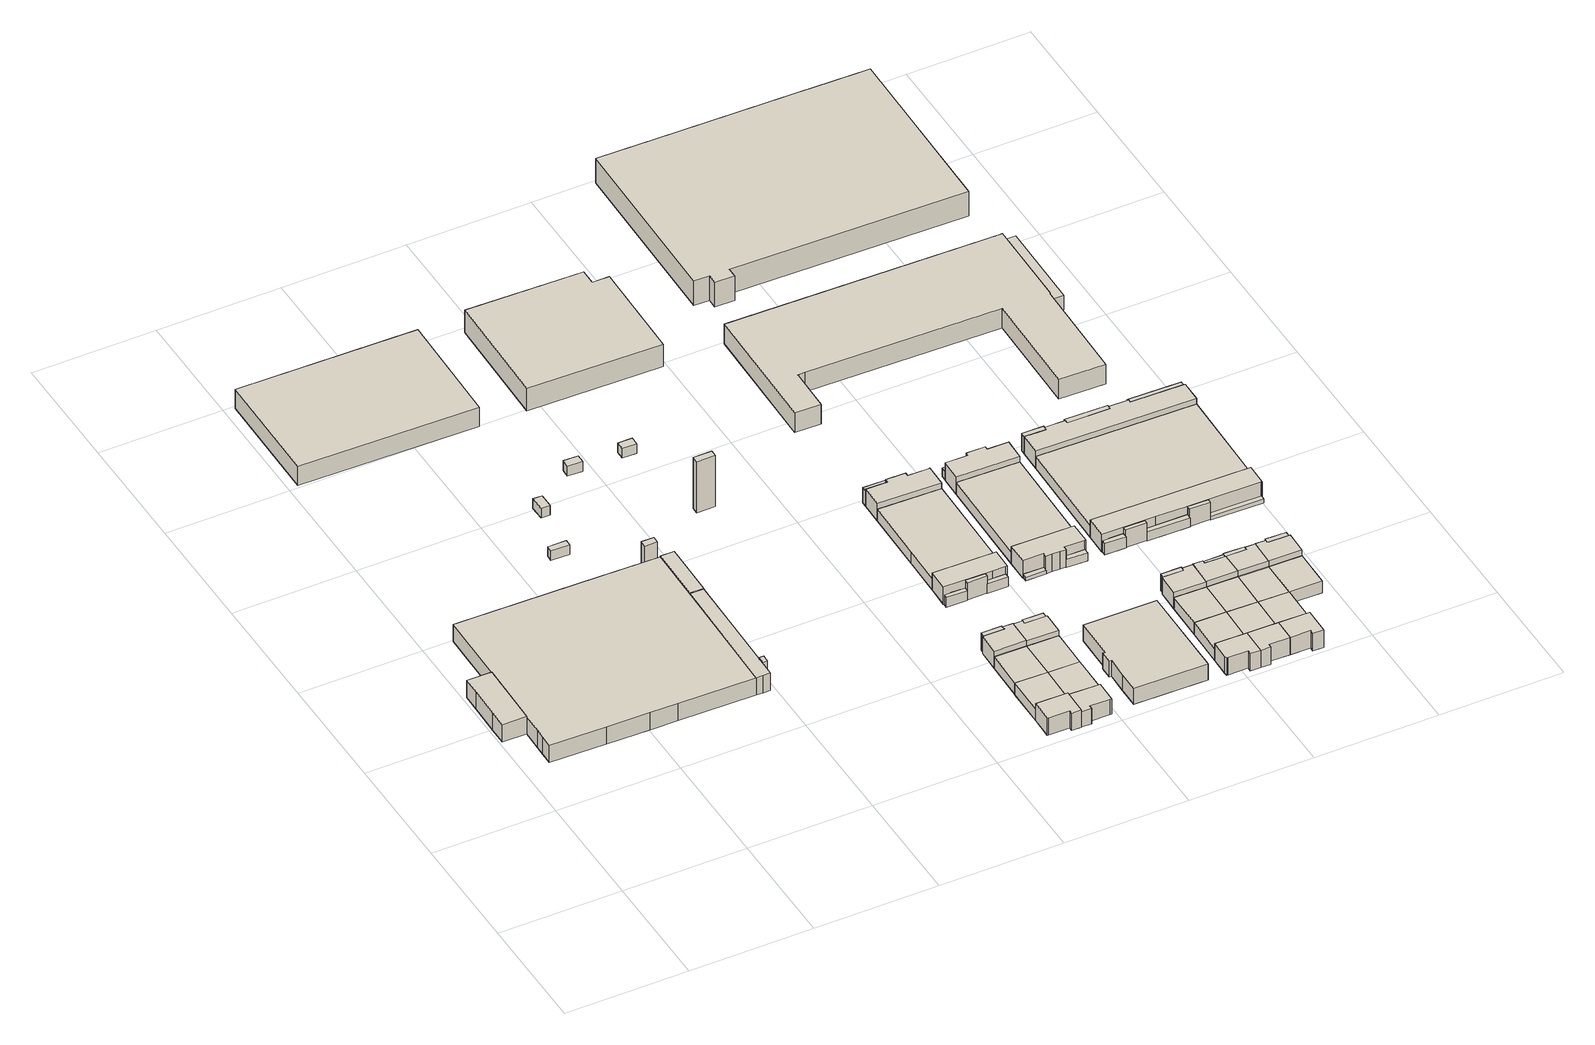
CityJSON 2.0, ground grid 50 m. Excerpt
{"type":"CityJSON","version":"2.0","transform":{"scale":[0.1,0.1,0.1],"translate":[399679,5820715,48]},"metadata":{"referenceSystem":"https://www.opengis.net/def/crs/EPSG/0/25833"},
"CityObjects":{
"building1":{"type":"Building","attributes":{"Gemeindeschluessel":"11000010","function":"31001_2100"},"address":[{"country":"Germany","locality":"Berlin","thoroughfareNumber":"6","thoroughfareName":"Meeraner Straße"}],"children":["building1-1","building1-2","building1-3","building1-4"]},
"building1-1":{"type":"BuildingPart","attributes":{"BezugspunktDach":"2200","measuredHeight":7.92,"storeysAboveGround":2},"parents":["building1"],"geometry":[{"type":"MultiSurface","lod":"1","boundaries":[[[0,1,2,3,4,5,6,7,8,9,10,11,12]],[[13,14,15,16,17,18,19,20,21,22,23,24,25]],[[13,25,12,11]],[[14,13,11,10]],[[15,14,10,9]],[[16,15,26,27]],[[17,16,8,7]],[[18,17,7,6]],[[19,18,6,5]],[[20,19,5,4]],[[22,21,3,2]],[[23,22,2,1]],[[24,23,1,0]],[[25,24,0,12]],[[27,26,28,9,8]],[[21,20,4,3]]]}]},
"building1-2":{"type":"BuildingPart","attributes":{"BezugspunktDach":"2200","measuredHeight":8.29,"storeysAboveGround":2},"parents":["building1"],"geometry":[{"type":"MultiSurface","lod":"1","boundaries":[[[29,30,31,32,33,34]],[[20,35,36,37,38,21]],[[4,3,21,34,33]],[[35,20,33,32]],[[36,35,32,31]],[[37,36,31,39,40,41,42,30]],[[38,37,30,29]],[[21,38,29,34]],[[20,21,3,4]],[[42,41,40,39]]]}]},
"building1-3":{"type":"BuildingPart","attributes":{"BezugspunktDach":"2200","measuredHeight":7.93,"storeysAboveGround":2},"parents":["building1"],"geometry":[{"type":"MultiSurface","lod":"1","boundaries":[[[43,44,45,46,47,48]],[[49,50,51,27,26,52]],[[49,52,48,47]],[[50,49,47,46]],[[51,50,46,45]],[[27,51,45,44]],[[9,8,27,44,43]],[[52,26,43,48]],[[26,27,8,9]]]}]},
"building1-4":{"type":"BuildingPart","attributes":{"BezugspunktDach":"2200","measuredHeight":8.46,"storeysAboveGround":2},"parents":["building1"],"geometry":[{"type":"MultiSurface","lod":"1","boundaries":[[[53,54,55,56]],[[40,57,58,41]],[[39,42,56,55]],[[57,40,55,54]],[[58,57,54,53]],[[41,58,53,56]],[[40,41,42,39]]]}]},
"building2":{"type":"Building","attributes":{"Gemeindeschluessel":"11000010","BezugspunktDach":"2200","function":"51009_1610","measuredHeight":4.27,"storeysAboveGround":0},"address":[{"country":"Germany","locality":"Berlin"}],"geometry":[{"type":"Solid","lod":"1","boundaries":[[[[59,60,61,62]],[[63,64,65,66]],[[63,66,62,61]],[[64,63,61,60]],[[65,64,60,59]],[[66,65,59,62]]]]}]},
"building3":{"type":"Building","attributes":{"Gemeindeschluessel":"11000010","BezugspunktDach":"2200","function":"51009_1610","measuredHeight":8.71,"storeysAboveGround":0},"address":[{"country":"Germany","locality":"Berlin"}],"geometry":[{"type":"Solid","lod":"1","boundaries":[[[[67,68,69,70]],[[71,72,73,74]],[[71,74,70,69]],[[72,71,69,68]],[[73,72,68,67]],[[74,73,67,70]]]]}]},
"building4":{"type":"Building","attributes":{"Gemeindeschluessel":"11000010","BezugspunktDach":"2200","function":"51009_1610","measuredHeight":4.44,"storeysAboveGround":0},"address":[{"country":"Germany","locality":"Berlin"}],"geometry":[{"type":"Solid","lod":"1","boundaries":[[[[75,76,77,78]],[[79,80,81,82]],[[79,82,78,77]],[[80,79,77,76]],[[81,80,76,75]],[[82,81,75,78]]]]}]},
"building5":{"type":"Building","attributes":{"Gemeindeschluessel":"11000010","BezugspunktDach":"2200","function":"51009_1610","measuredHeight":8.27,"storeysAboveGround":0},"address":[{"country":"Germany","locality":"Berlin"}],"geometry":[{"type":"Solid","lod":"1","boundaries":[[[[83,84,85,86]],[[87,88,89,90]],[[87,90,86,85]],[[88,87,85,84]],[[89,88,84,83]],[[90,89,83,86]]]]}]},
"building6":{"type":"Building","attributes":{"Gemeindeschluessel":"11000010","BezugspunktDach":"2200","function":"51009_1610","measuredHeight":9.88,"storeysAboveGround":0},"address":[{"country":"Germany","locality":"Berlin"}],"geometry":[{"type":"Solid","lod":"1","boundaries":[[[[91,92,93,94]],[[95,96,97,98]],[[95,98,94,93]],[[96,95,93,92]],[[97,96,92,91]],[[98,97,91,94]]]]}]},
"building7":{"type":"Building","attributes":{"Gemeindeschluessel":"11000010","BezugspunktDach":"2200","function":"51009_1610","measuredHeight":4.5,"storeysAboveGround":0},"address":[{"country":"Germany","locality":"Berlin"}],"geometry":[{"type":"Solid","lod":"1","boundaries":[[[[99,100,101,102]],[[103,104,105,106]],[[103,106,102,101]],[[104,103,101,100]],[[105,104,100,99]],[[106,105,99,102]]]]}]},
"building8":{"type":"Building","attributes":{"Gemeindeschluessel":"11000010","BezugspunktDach":"2200","function":"51009_1610","measuredHeight":23.52,"storeysAboveGround":0},"address":[{"country":"Germany","locality":"Berlin"}],"geometry":[{"type":"Solid","lod":"1","boundaries":[[[[107,108,109,110]],[[111,112,113,114]],[[111,114,110,109]],[[112,111,109,108]],[[113,112,108,107]],[[114,113,107,110]]]]}]},
"building9":{"type":"Building","attributes":{"Gemeindeschluessel":"11000010","BezugspunktDach":"2200","function":"51009_1610","measuredHeight":4.33,"storeysAboveGround":0},"address":[{"country":"Germany","locality":"Berlin"}],"geometry":[{"type":"Solid","lod":"1","boundaries":[[[[115,116,117,118]],[[119,120,121,122]],[[119,122,118,117]],[[120,119,117,116]],[[121,120,116,115]],[[122,121,115,118]]]]}]},
"building10":{"type":"Building","attributes":{"Gemeindeschluessel":"11000010","function":"31001_2100"},"address":[{"country":"Germany","locality":"Berlin","thoroughfareNumber":"17","thoroughfareName":"Meeraner Straße"}],"children":["building10-1","building10-2"]},
"building10-1":{"type":"BuildingPart","attributes":{"BezugspunktDach":"2200","measuredHeight":7.89,"storeysAboveGround":2},"parents":["building10"],"geometry":[{"type":"MultiSurface","lod":"1","boundaries":[[[123,124,125,126,127,128,129]],[[130,131,132,133,134,135,136]],[[130,136,129,128]],[[131,137,138,128,127]],[[132,131,127,126]],[[133,132,126,125]],[[134,133,125,124]],[[135,134,124,123]],[[136,135,123,129]],[[130,138,137,131]]]}]},
"building10-2":{"type":"BuildingPart","attributes":{"BezugspunktDach":"2200","measuredHeight":5.46,"storeysAboveGround":2},"parents":["building10"],"geometry":[{"type":"Solid","lod":"1","boundaries":[[[[137,139,140,138]],[[141,142,131,130]],[[141,130,138,140]],[[142,141,140,139]],[[131,142,139,137]],[[131,137,131,130]],[[130,131,137,138]]]]}]},
"building11":{"type":"Building","attributes":{"Gemeindeschluessel":"11000010","function":"31001_2100"},"address":[{"country":"Germany","locality":"Berlin","thoroughfareNumber":"15","thoroughfareName":"Meeraner Straße"}],"children":["building11-1","building11-2"]},
"building11-1":{"type":"BuildingPart","attributes":{"BezugspunktDach":"2200","measuredHeight":7.95,"storeysAboveGround":2},"parents":["building11"],"geometry":[{"type":"MultiSurface","lod":"1","boundaries":[[[143,144,145,146,147,148,149]],[[150,151,152,153,154,155,156]],[[150,156,149,148]],[[151,150,148,147]],[[152,151,147,146]],[[153,152,146,145]],[[154,153,145,144]],[[155,154,144,143]],[[156,155,157,143,149],[155,156,158,157]],[[158,156,155,157]]]}]},
"building11-2":{"type":"BuildingPart","attributes":{"BezugspunktDach":"2200","measuredHeight":5.37,"storeysAboveGround":2},"parents":["building11"],"geometry":[{"type":"MultiSurface","lod":"1","boundaries":[[[139,157,158,140]],[[156,155,159,160]],[[156,160,140,158]],[[159,155,157,139]],[[160,159,139,140]],[[161,155,156,162,158,157]]]}]},
"building12":{"type":"Building","attributes":{"Gemeindeschluessel":"11000010","BezugspunktDach":"2200","function":"51009_1610","measuredHeight":8,"storeysAboveGround":0},"address":[{"country":"Germany","locality":"Berlin"}],"geometry":[{"type":"Solid","lod":"1","boundaries":[[[[146,145,163,164,147]],[[165,166,167,168,169]],[[165,169,147,164]],[[166,165,164,163]],[[167,166,163,145]],[[168,167,145,146]],[[169,168,146,147]]]]}]},
"building13":{"type":"Building","attributes":{"Gemeindeschluessel":"11000010","function":"31001_2100"},"address":[{"country":"Germany","locality":"Berlin","thoroughfareNumber":"17A","thoroughfareName":"Meeraner Straße"}],"children":["building13-1","building13-2"]},
"building13-1":{"type":"BuildingPart","attributes":{"BezugspunktDach":"2200","measuredHeight":6.95,"storeysAboveGround":2},"parents":["building13"],"geometry":[{"type":"MultiSurface","lod":"1","boundaries":[[[170,171,172,173,174,175,176,177]],[[178,179,180,181,182,183,184,185]],[[178,185,177,176]],[[179,178,186,187,188,137,189,176,175]],[[180,179,175,174]],[[181,180,174,173]],[[182,181,173,172]],[[183,182,172,171]],[[184,183,171,170]],[[185,184,170,177]],[[189,137,188,187,186]]]}]},
"building13-2":{"type":"BuildingPart","attributes":{"BezugspunktDach":"2200","measuredHeight":5.3,"storeysAboveGround":2},"parents":["building13"],"geometry":[{"type":"Solid","lod":"1","boundaries":[[[[188,190,191,139,137]],[[192,193,194,187,186]],[[192,186,137,139]],[[193,192,139,191]],[[194,193,191,190]],[[187,194,190,188]],[[187,188,137,186]]]]}]},
"building14":{"type":"Building","attributes":{"Gemeindeschluessel":"11000010","BezugspunktDach":"2200","function":"51009_1610","measuredHeight":4.41,"storeysAboveGround":0},"address":[{"country":"Germany","locality":"Berlin"}],"geometry":[{"type":"Solid","lod":"1","boundaries":[[[[195,196,197,198]],[[199,200,201,202]],[[199,202,198,197]],[[200,199,197,196]],[[201,200,196,195]],[[202,201,195,198]]]]}]},
"building15":{"type":"Building","attributes":{"Gemeindeschluessel":"11000010","BezugspunktDach":"2200","function":"51009_1610","measuredHeight":10.18,"storeysAboveGround":0},"address":[{"country":"Germany","locality":"Berlin"}],"geometry":[{"type":"Solid","lod":"1","boundaries":[[[[203,204,205,206,207,208]],[[209,210,211,212,213,214]],[[209,214,208,207]],[[210,209,207,206]],[[211,210,206,205]],[[212,211,205,204]],[[213,212,204,203]],[[214,213,203,208]]]]}]},
"building16":{"type":"Building","attributes":{"Gemeindeschluessel":"11000010","function":"31001_2100"},"address":[{"country":"Germany","locality":"Berlin","thoroughfareNumber":"15A","thoroughfareName":"Meeraner Straße"}],"children":["building16-1","building16-2"]},
"building16-1":{"type":"BuildingPart","attributes":{"BezugspunktDach":"2200","measuredHeight":7.63,"storeysAboveGround":2},"parents":["building16"],"geometry":[{"type":"MultiSurface","lod":"1","boundaries":[[[215,216,217,218,219,220,221]],[[222,223,224,225,226,227,228]],[[222,228,221,220]],[[223,222,220,219]],[[224,223,219,218]],[[225,224,218,217]],[[226,225,217,216]],[[227,226,216,215]],[[157,229,215,221]],[[228,227,229,157]]]}]},
"building16-2":{"type":"BuildingPart","attributes":{"BezugspunktDach":"2200","measuredHeight":5.33,"storeysAboveGround":2},"parents":["building16"],"geometry":[{"type":"Solid","lod":"1","boundaries":[[[[191,229,157,139]],[[228,227,193,192]],[[228,192,139,157]],[[193,227,229,191]],[[192,193,191,139]],[[227,228,157,229]]]]}]},
"building17":{"type":"Building","attributes":{"Gemeindeschluessel":"11000010","BezugspunktDach":"2200","function":"51009_1610","measuredHeight":7.65,"storeysAboveGround":0},"address":[{"country":"Germany","locality":"Berlin"}],"geometry":[{"type":"Solid","lod":"1","boundaries":[[[[217,230,231,219,218]],[[223,232,233,225,224]],[[223,224,218,219]],[[232,223,219,231]],[[233,232,231,230]],[[225,233,230,217]],[[224,225,217,218]]]]}]},
"building18":{"type":"Building","attributes":{"Gemeindeschluessel":"11000010","BezugspunktDach":"2200","function":"51009_1610","measuredHeight":4.4,"storeysAboveGround":0},"address":[{"country":"Germany","locality":"Berlin"}],"geometry":[{"type":"Solid","lod":"1","boundaries":[[[[234,235,236,237,238]],[[239,240,241,242,243]],[[239,243,238,237]],[[240,239,237,236]],[[241,240,236,235]],[[242,241,235,234]],[[243,242,234,238]]]]}]},
"building19":{"type":"Building","attributes":{"Gemeindeschluessel":"11000010","function":"31001_2100"},"address":[{"country":"Germany","locality":"Berlin","thoroughfareNumber":"11, 11A, 13, 13A","thoroughfareName":"Meeraner Straße"}],"children":["building19-1","building19-2","building19-3","building19-4"]},
"building19-1":{"type":"BuildingPart","attributes":{"BezugspunktDach":"2200","measuredHeight":7.94,"storeysAboveGround":2},"parents":["building19"],"geometry":[{"type":"MultiSurface","lod":"1","boundaries":[[[244,245,246,247,248,249]],[[250,251,252,253,254,255]],[[250,255,249,248]],[[256,257,248,247]],[[252,251,247,246]],[[253,252,246,245]],[[254,253,245,244]],[[255,258,259,260,261,254,244,249]],[[251,250,257,256]],[[261,260,259,258]]]}]},
"building19-2":{"type":"BuildingPart","attributes":{"BezugspunktDach":"2200","measuredHeight":7.97,"storeysAboveGround":2},"parents":["building19"],"geometry":[{"type":"MultiSurface","lod":"1","boundaries":[[[262,263,264,265,266,267,268,269,270]],[[271,272,273,274,275,276,277,278,279]],[[271,279,270,269]],[[272,271,269,268]],[[273,272,268,267]],[[274,273,267,266]],[[275,274,266,265]],[[276,275,265,264]],[[277,276,264,263]],[[278,277,263,262]],[[280,281,282,283,262,270]],[[279,278,284,280]],[[284,283,282,281,280]]]}]},
"building19-3":{"type":"BuildingPart","attributes":{"BezugspunktDach":"2200","measuredHeight":7.94,"storeysAboveGround":2},"parents":["building19"],"geometry":[{"type":"Solid","lod":"1","boundaries":[[[[285,260,259,286]],[[258,261,287,288]],[[258,288,286,259]],[[287,261,260,285]],[[288,287,285,286]],[[261,258,259,260]]]]}]},
"building19-4":{"type":"BuildingPart","attributes":{"BezugspunktDach":"2200","measuredHeight":5.33,"storeysAboveGround":2},"parents":["building19"],"geometry":[{"type":"Solid","lod":"1","boundaries":[[[[256,282,281,289,257]],[[290,280,284,251,250]],[[290,250,257,289]],[[280,290,289,281]],[[251,284,282,256]],[[280,281,282,284]],[[250,251,256,257]]]]}]},
"building20":{"type":"Building","attributes":{"Gemeindeschluessel":"11000010","BezugspunktDach":"2200","function":"51009_1610","measuredHeight":6.99,"storeysAboveGround":0},"address":[{"country":"Germany","locality":"Berlin"}],"geometry":[{"type":"Solid","lod":"1","boundaries":[[[[291,292,293,294,295]],[[296,297,298,299,300]],[[296,300,295,294]],[[297,296,294,293]],[[298,297,293,292]],[[299,298,292,291]],[[300,299,291,295]]]]}]},
"building21":{"type":"Building","attributes":{"Gemeindeschluessel":"11000010","BezugspunktDach":"2200","function":"31001_2100","measuredHeight":7.27,"storeysAboveGround":2},"address":[{"country":"Germany","locality":"Berlin","thoroughfareNumber":"15B","thoroughfareName":"Meeraner Straße"}],"geometry":[{"type":"Solid","lod":"1","boundaries":[[[[301,302,303,304,305,306,307,308,309]],[[310,311,312,313,314,315,316,317,318]],[[310,318,309,308]],[[311,310,308,307]],[[312,311,307,306]],[[313,312,306,305]],[[314,313,305,304]],[[315,314,304,303]],[[316,315,303,302]],[[317,316,302,301]],[[318,317,301,309]]]]}]},
"building22":{"type":"Building","attributes":{"Gemeindeschluessel":"11000010","BezugspunktDach":"2200","function":"51009_1610","measuredHeight":1.65,"storeysAboveGround":0},"address":[{"country":"Germany","locality":"Berlin"}],"geometry":[{"type":"Solid","lod":"1","boundaries":[[[[319,320,321,322]],[[323,324,325,326]],[[323,326,322,321]],[[324,323,321,320]],[[325,324,320,319]],[[326,325,319,322]]]]}]},
"building23":{"type":"Building","attributes":{"Gemeindeschluessel":"11000010","BezugspunktDach":"2200","function":"51009_1610","measuredHeight":5.93,"storeysAboveGround":0},"address":[{"country":"Germany","locality":"Berlin"}],"geometry":[{"type":"Solid","lod":"1","boundaries":[[[[327,328,329,330,331]],[[332,333,276,275,274]],[[332,274,331,330]],[[333,332,330,329]],[[276,333,329,328]],[[275,276,328,327]],[[274,275,327,331]]]]}]},
"building24":{"type":"Building","attributes":{"Gemeindeschluessel":"11000010","BezugspunktDach":"2200","function":"51009_1610","measuredHeight":3.76,"storeysAboveGround":0},"address":[{"country":"Germany","locality":"Berlin"}],"geometry":[{"type":"Solid","lod":"1","boundaries":[[[[334,335,336,337,338]],[[339,340,341,342,343]],[[339,343,338,337]],[[340,339,337,336]],[[341,340,336,335]],[[342,341,335,334]],[[343,342,334,338]]]]}]},
"building25":{"type":"Building","attributes":{"Gemeindeschluessel":"11000010","function":"31001_2100"},"address":[{"country":"Germany","locality":"Berlin","thoroughfareNumber":"11B, 11C, 13B, 13C","thoroughfareName":"Meeraner Straße"}],"children":["building25-1","building25-2","building25-3"]},
"building25-1":{"type":"BuildingPart","attributes":{"BezugspunktDach":"2200","measuredHeight":7.95,"storeysAboveGround":2},"parents":["building25"],"geometry":[{"type":"MultiSurface","lod":"1","boundaries":[[[344,345,346,347,348,349,350,351,352,353,354,355]],[[356,357,358,359,360,361,362,363,364,365,366,367]],[[356,367,355,354]],[[368,369,354,353]],[[358,357,353,352]],[[359,358,352,351]],[[360,359,351,350]],[[361,360,350,349]],[[362,361,349,348]],[[363,362,348,347]],[[364,363,347,346]],[[365,364,346,345]],[[366,365,345,344]],[[367,366,344,355]],[[357,356,369,368]]]}]},
"building25-2":{"type":"BuildingPart","attributes":{"BezugspunktDach":"2200","measuredHeight":5.44,"storeysAboveGround":2},"parents":["building25"],"geometry":[{"type":"MultiSurface","lod":"1","boundaries":[[[368,370,371,369]],[[372,373,357,356]],[[372,356,369,371]],[[357,373,370,368]],[[356,357,368,357,356,369]],[[373,372,371,370]]]}]},
"building25-3":{"type":"BuildingPart","attributes":{"BezugspunktDach":"2200","measuredHeight":8.11,"storeysAboveGround":2},"parents":["building25"],"geometry":[{"type":"MultiSurface","lod":"1","boundaries":[[[374,375,376,377,378,379,380,381,382]],[[383,384,385,386,387,388,389,373,372]],[[383,372,382,381]],[[384,383,381,380]],[[385,384,380,379]],[[386,385,379,378]],[[387,386,378,377]],[[388,387,377,376]],[[389,388,376,375]],[[373,389,375,374]],[[390,371,370,374,382]],[[373,391,373,372]],[[372,373,391,370,371,390]]]}]},
"building26":{"type":"Building","attributes":{"Gemeindeschluessel":"11000010","function":"31001_2100"},"address":[{"country":"Germany","locality":"Berlin","thoroughfareNumber":"17C","thoroughfareName":"Meeraner Straße"}],"children":["building26-1","building26-2"]},
"building26-1":{"type":"BuildingPart","attributes":{"BezugspunktDach":"2200","measuredHeight":7.89,"storeysAboveGround":2},"parents":["building26"],"geometry":[{"type":"Solid","lod":"1","boundaries":[[[[392,393,394,395,396,397,398,399]],[[400,401,402,403,404,405,406,407]],[[400,407,399,398]],[[401,400,398,397]],[[402,408,409,401,397,396]],[[403,402,396,395]],[[404,403,395,394]],[[405,404,394,393]],[[406,405,393,392]],[[407,406,392,399]],[[401,409,408,402]]]]}]},
"building26-2":{"type":"BuildingPart","attributes":{"BezugspunktDach":"2200","measuredHeight":5.36,"storeysAboveGround":2},"parents":["building26"],"geometry":[{"type":"MultiSurface","lod":"1","boundaries":[[[408,410,411,409]],[[412,413,402,401]],[[412,401,409,411]],[[413,412,411,410]],[[402,413,410,408]],[[414,401,402,408,409]]]}]},
"building27":{"type":"Building","attributes":{"Gemeindeschluessel":"11000010","BezugspunktDach":"2200","function":"51009_1610","measuredHeight":4.03,"storeysAboveGround":0},"address":[{"country":"Germany","locality":"Berlin"}],"geometry":[{"type":"Solid","lod":"1","boundaries":[[[[415,416,417,418]],[[419,420,421,422]],[[419,422,418,417]],[[420,419,417,416]],[[421,420,416,415]],[[422,421,415,418]]]]}]},
"building28":{"type":"Building","attributes":{"Gemeindeschluessel":"11000010","function":"31001_2100"},"address":[{"country":"Germany","locality":"Berlin","thoroughfareNumber":"15C","thoroughfareName":"Meeraner Straße"}],"children":["building28-1","building28-2"]},
"building28-1":{"type":"BuildingPart","attributes":{"BezugspunktDach":"2200","measuredHeight":7.67,"storeysAboveGround":2},"parents":["building28"],"geometry":[{"type":"Solid","lod":"1","boundaries":[[[[423,424,425,426,427,428,429]],[[430,431,432,433,434,435,436]],[[430,436,429,428]],[[431,430,428,427]],[[432,431,427,426]],[[433,432,426,425]],[[434,433,425,424]],[[435,434,424,423]],[[436,435,423,429],[435,436,437,438]],[[437,436,435,438]]]]}]},
"building28-2":{"type":"BuildingPart","attributes":{"BezugspunktDach":"2200","measuredHeight":5.31,"storeysAboveGround":2},"parents":["building28"],"geometry":[{"type":"Solid","lod":"1","boundaries":[[[[410,438,437,411]],[[436,435,413,412]],[[436,412,411,437]],[[413,435,438,410]],[[412,413,410,411]],[[436,437,438,435]]]]}]},
"building29":{"type":"Building","attributes":{"Gemeindeschluessel":"11000010","BezugspunktDach":"2200","function":"51009_1610","measuredHeight":7.66,"storeysAboveGround":0},"address":[{"country":"Germany","locality":"Berlin"}],"geometry":[{"type":"Solid","lod":"1","boundaries":[[[[426,425,439,440,427]],[[441,442,433,432,431]],[[441,431,427,440]],[[442,441,440,439]],[[433,442,439,425]],[[432,433,425,426]],[[431,432,426,427]]]]}]},
"building30":{"type":"Building","attributes":{"Gemeindeschluessel":"11000010","BezugspunktDach":"2200","function":"51009_1610","measuredHeight":5.09,"storeysAboveGround":0},"address":[{"country":"Germany","locality":"Berlin"}],"geometry":[{"type":"Solid","lod":"1","boundaries":[[[[443,444,445,446]],[[447,448,449,450]],[[447,450,446,445]],[[448,447,445,444]],[[449,448,444,443]],[[450,449,443,446]]]]}]},
"building31":{"type":"Building","attributes":{"Gemeindeschluessel":"11000010","function":"31001_2100"},"address":[{"country":"Germany","locality":"Berlin","thoroughfareNumber":"17D","thoroughfareName":"Meeraner Straße"}],"children":["building31-1","building31-2"]},
"building31-1":{"type":"BuildingPart","attributes":{"BezugspunktDach":"2200","measuredHeight":7.97,"storeysAboveGround":2},"parents":["building31"],"geometry":[{"type":"MultiSurface","lod":"1","boundaries":[[[451,452,453,454,396,395]],[[455,456,457,458,459,460]],[[455,460,395,396]],[[461,408,462,396,454]],[[456,455,402,463,461]],[[457,456,454,453]],[[458,457,453,452]],[[459,458,452,451]],[[460,459,451,395]],[[462,408,461,463,402]]]}]},
"building31-2":{"type":"BuildingPart","attributes":{"BezugspunktDach":"2200","measuredHeight":5.36,"storeysAboveGround":2},"parents":["building31"],"geometry":[{"type":"Solid","lod":"1","boundaries":[[[[461,464,410,408]],[[413,465,463,402]],[[413,402,408,410]],[[465,413,410,464]],[[463,465,464,461]],[[463,461,408,402]]]]}]},
"building32":{"type":"Building","attributes":{"Gemeindeschluessel":"11000010","BezugspunktDach":"2200","function":"51009_1610","measuredHeight":1.78,"storeysAboveGround":0},"address":[{"country":"Germany","locality":"Berlin"}],"geometry":[{"type":"Solid","lod":"1","boundaries":[[[[466,467,468,469]],[[470,471,472,473]],[[470,473,469,468]],[[471,470,468,467]],[[472,471,467,466]],[[473,472,466,469]]]]}]},
"building33":{"type":"Building","attributes":{"Gemeindeschluessel":"11000010","function":"31001_2100"},"address":[{"country":"Germany","locality":"Berlin","thoroughfareNumber":"15D","thoroughfareName":"Meeraner Straße"}],"children":["building33-1","building33-2"]},
"building33-1":{"type":"BuildingPart","attributes":{"BezugspunktDach":"2200","measuredHeight":7.99,"storeysAboveGround":2},"parents":["building33"],"geometry":[{"type":"Solid","lod":"1","boundaries":[[[[474,475,476,477,478,479]],[[480,481,482,483,484,485]],[[480,485,479,478]],[[481,480,478,477]],[[482,481,477,476]],[[483,482,476,475]],[[484,483,475,474]],[[485,484,474,479],[486,435,438,487]],[[438,435,486,487]]]]}]},
"building33-2":{"type":"BuildingPart","attributes":{"BezugspunktDach":"2200","measuredHeight":5.4,"storeysAboveGround":2},"parents":["building33"],"geometry":[{"type":"Solid","lod":"1","boundaries":[[[[464,487,438,410]],[[435,486,465,413]],[[435,413,410,438]],[[465,486,487,464]],[[413,465,464,410]],[[486,435,438,487]]]]}]},
"building34":{"type":"Building","attributes":{"Gemeindeschluessel":"11000010","function":"31001_2100"},"address":[{"country":"Germany","locality":"Berlin","thoroughfareNumber":"17E","thoroughfareName":"Meeraner Straße"}],"children":["building34-1","building34-2"]},
"building34-1":{"type":"BuildingPart","attributes":{"BezugspunktDach":"2200","measuredHeight":7.96,"storeysAboveGround":2},"parents":["building34"],"geometry":[{"type":"MultiSurface","lod":"1","boundaries":[[[488,489,490,491,454,453]],[[456,492,493,494,495,457]],[[456,457,453,454]],[[492,456,463,496,497,461,454,491]],[[493,492,491,490]],[[494,493,490,489]],[[495,494,489,488]],[[457,495,488,453]],[[461,497,496,463]]]}]},
"building34-2":{"type":"BuildingPart","attributes":{"BezugspunktDach":"2200","measuredHeight":5.42,"storeysAboveGround":2},"parents":["building34"],"geometry":[{"type":"Solid","lod":"1","boundaries":[[[[497,498,464,461]],[[465,499,496,463]],[[465,463,461,464]],[[499,465,464,498]],[[496,499,498,497]],[[463,496,497,461]]]]}]},
"building35":{"type":"Building","attributes":{"Gemeindeschluessel":"11000010","BezugspunktDach":"2200","function":"51009_1610","measuredHeight":7.17,"storeysAboveGround":0},"address":[{"country":"Germany","locality":"Berlin"}],"geometry":[{"type":"Solid","lod":"1","boundaries":[[[[500,501,502,503,504]],[[481,505,506,483,482]],[[481,482,504,503]],[[505,481,503,502]],[[506,505,502,501]],[[483,506,501,500]],[[482,483,500,504]]]]}]},
"building36":{"type":"Building","attributes":{"Gemeindeschluessel":"11000010","BezugspunktDach":"2200","function":"51009_1610","measuredHeight":7.93,"storeysAboveGround":0},"address":[{"country":"Germany","locality":"Berlin"}],"geometry":[{"type":"Solid","lod":"1","boundaries":[[[[507,508,509,510,511]],[[512,513,514,515,516]],[[512,516,511,510]],[[513,512,510,509]],[[514,513,509,508]],[[515,514,508,507]],[[516,515,507,511]]]]}]},
"building37":{"type":"Building","attributes":{"Gemeindeschluessel":"11000010","BezugspunktDach":"2200","function":"51009_1610","measuredHeight":4.1,"storeysAboveGround":0},"address":[{"country":"Germany","locality":"Berlin"}],"geometry":[{"type":"Solid","lod":"1","boundaries":[[[[517,518,519,520,521]],[[522,523,524,525,526]],[[522,526,521,520]],[[523,522,520,519]],[[524,523,519,518]],[[525,524,518,517]],[[526,525,517,521]]]]}]},
"building38":{"type":"Building","attributes":{"Gemeindeschluessel":"11000010","function":"31001_2100"},"address":[{"country":"Germany","locality":"Berlin","thoroughfareNumber":"15E","thoroughfareName":"Meeraner Straße"}],"children":["building38-1","building38-2"]},
"building38-1":{"type":"BuildingPart","attributes":{"BezugspunktDach":"2200","measuredHeight":8.07,"storeysAboveGround":2},"parents":["building38"],"geometry":[{"type":"Solid","lod":"1","boundaries":[[[[527,528,529,530,475,474]],[[483,531,532,533,534,484]],[[483,484,474,475]],[[531,483,475,530]],[[532,531,530,529]],[[533,532,529,528]],[[534,533,528,527]],[[484,534,527,474],[534,484,535,536]],[[535,484,534,536]]]]}]},
"building38-2":{"type":"BuildingPart","attributes":{"BezugspunktDach":"2200","measuredHeight":5.41,"storeysAboveGround":2},"parents":["building38"],"geometry":[{"type":"Solid","lod":"1","boundaries":[[[[537,536,535,538]],[[484,534,539,540]],[[484,540,538,535]],[[539,534,536,537]],[[540,539,537,538]],[[534,484,535,536]]]]}]},
"building39":{"type":"Building","attributes":{"Gemeindeschluessel":"11000010","BezugspunktDach":"2200","function":"31001_2050","measuredHeight":9.03,"storeysAboveGround":2},"address":[{"country":"Germany","locality":"Berlin","thoroughfareNumber":"9","thoroughfareName":"Meeraner Straße"}],"geometry":[{"type":"Solid","lod":"1","boundaries":[[[[541,542,543,544,545,546,547,548,549,550,551,552,553,554,555,556,557]],[[558,559,560,561,562,563,564,565,566,567,568,569,570,571,572,573,574]],[[558,574,557,556]],[[559,558,556,555]],[[560,559,555,554]],[[561,560,554,553]],[[562,561,553,552]],[[563,562,552,551]],[[564,563,551,550]],[[565,564,550,549]],[[566,565,549,548]],[[567,566,548,547]],[[568,567,547,546]],[[569,568,546,545]],[[570,569,545,544]],[[571,570,544,543]],[[572,571,543,542]],[[573,572,542,541]],[[574,573,541,557]]]]}]},
"building40":{"type":"Building","attributes":{"Gemeindeschluessel":"11000010","BezugspunktDach":"2200","function":"51009_1610","measuredHeight":8.15,"storeysAboveGround":0},"address":[{"country":"Germany","locality":"Berlin"}],"geometry":[{"type":"Solid","lod":"1","boundaries":[[[[575,576,577,578,579,580,581]],[[506,582,583,532,531,584,483]],[[506,483,581,580]],[[582,506,580,579]],[[583,582,579,578]],[[532,583,578,577]],[[531,532,577,576]],[[584,531,576,575]],[[483,584,575,581]]]]}]},
"building41":{"type":"Building","attributes":{"Gemeindeschluessel":"11000010","function":"31001_2100"},"address":[{"country":"Germany","locality":"Berlin","thoroughfareNumber":"15F","thoroughfareName":"Meeraner Straße"}],"children":["building41-1","building41-2"]},
"building41-1":{"type":"BuildingPart","attributes":{"BezugspunktDach":"2200","measuredHeight":8.06,"storeysAboveGround":2},"parents":["building41"],"geometry":[{"type":"MultiSurface","lod":"1","boundaries":[[[585,586,587,588,589,590,591]],[[533,592,593,594,595,596,534]],[[533,534,591,590]],[[592,533,590,589]],[[593,592,589,588]],[[594,593,588,587]],[[595,594,587,586]],[[596,595,586,585]],[[597,598,585,591]],[[534,596,599,600]],[[600,599,598,597]]]}]},
"building41-2":{"type":"BuildingPart","attributes":{"BezugspunktDach":"2200","measuredHeight":5.38,"storeysAboveGround":2},"parents":["building41"],"geometry":[{"type":"Solid","lod":"1","boundaries":[[[[601,598,597,498]],[[600,599,602,499]],[[600,499,498,597]],[[602,599,598,601]],[[499,602,601,498]],[[599,600,597,598]]]]}]},
"building42":{"type":"Building","attributes":{"Gemeindeschluessel":"11000010","function":"31001_2100"},"address":[{"country":"Germany","locality":"Berlin","thoroughfareNumber":"11D, 11E, 11F, 11G, 13D, 13E, 13F, 13G","thoroughfareName":"Meeraner Straße"}],"children":["building42-1","building42-2","building42-3","building42-4","building42-5"]},
"building42-1":{"type":"BuildingPart","attributes":{"BezugspunktDach":"2200","measuredHeight":8,"storeysAboveGround":2},"parents":["building42"],"geometry":[{"type":"MultiSurface","lod":"1","boundaries":[[[603,604,605,606,607,608,609,610]],[[611,612,613,614,615,524,616,617]],[[611,617,610,609]],[[618,619,609,608]],[[613,612,608,607]],[[614,613,607,606]],[[615,614,606,605]],[[616,524,604,603]],[[617,448,620,621,523,616,603,610]],[[612,611,619,618]],[[524,615,605,604]],[[523,621,620,448]]]}]},
"building42-2":{"type":"BuildingPart","attributes":{"BezugspunktDach":"2200","measuredHeight":8,"storeysAboveGround":2},"parents":["building42"],"geometry":[{"type":"Solid","lod":"1","boundaries":[[[[622,623,605,604]],[[615,624,625,524]],[[624,615,605,623]],[[625,624,623,622]],[[524,625,622,604]],[[615,524,604,605]]]]}]},
"building42-3":{"type":"BuildingPart","attributes":{"BezugspunktDach":"2200","measuredHeight":8,"storeysAboveGround":2},"parents":["building42"],"geometry":[{"type":"MultiSurface","lod":"1","boundaries":[[[626,627,621,620]],[[523,522,628,448]],[[522,523,621,627]],[[628,522,627,626]],[[448,628,626,620]],[[523,629,448,620,621]]]}]},
"building42-4":{"type":"BuildingPart","attributes":{"BezugspunktDach":"2200","measuredHeight":5.54,"storeysAboveGround":2},"parents":["building42"],"geometry":[{"type":"Solid","lod":"1","boundaries":[[[[618,630,631,619]],[[632,633,612,611]],[[632,611,619,631]],[[612,633,630,618]],[[611,612,611,619]],[[633,632,631,630]],[[618,619,611,612]]]]}]},
"building42-5":{"type":"BuildingPart","attributes":{"BezugspunktDach":"2200","measuredHeight":8.09,"storeysAboveGround":2},"parents":["building42"],"geometry":[{"type":"MultiSurface","lod":"1","boundaries":[[[634,635,636,637,638,639,640,641,642,643,644,645,646]],[[647,648,649,650,651,652,653,654,655,656,657,633,632]],[[647,632,646,645]],[[648,647,645,644]],[[649,648,644,643]],[[650,649,643,642]],[[651,650,642,641]],[[652,651,641,640]],[[653,652,640,639]],[[654,653,639,638]],[[655,654,638,637]],[[656,655,637,636]],[[657,656,636,635]],[[633,657,635,634]],[[632,631,630,634,646]],[[633,630,631,632]]]}]},
"building43":{"type":"Building","attributes":{"Gemeindeschluessel":"11000010","BezugspunktDach":"2200","function":"51009_1610","measuredHeight":8.07,"storeysAboveGround":0},"address":[{"country":"Germany","locality":"Berlin"}],"geometry":[{"type":"Solid","lod":"1","boundaries":[[[[587,658,659,589,588]],[[592,660,661,594,593]],[[592,593,588,589]],[[660,592,589,659]],[[661,660,659,658]],[[594,661,658,587]],[[593,594,587,588]]]]}]},
"building44":{"type":"Building","attributes":{"Gemeindeschluessel":"11000010","BezugspunktDach":"2200","function":"51009_1610","measuredHeight":7.93,"storeysAboveGround":0},"address":[{"country":"Germany","locality":"Berlin"}],"geometry":[{"type":"Solid","lod":"1","boundaries":[[[[662,663,664,665,666,667]],[[668,669,670,671,672,673]],[[668,673,667,666]],[[669,668,666,665]],[[670,669,665,664]],[[671,670,664,663]],[[672,671,663,662]],[[673,672,662,667]]]]}]},
"building45":{"type":"Building","attributes":{"Gemeindeschluessel":"11000010","BezugspunktDach":"2200","function":"51009_1610","measuredHeight":1.78,"storeysAboveGround":0},"address":[{"country":"Germany","locality":"Berlin"}],"geometry":[{"type":"Solid","lod":"1","boundaries":[[[[674,675,676,677]],[[615,614,678,679]],[[615,679,677,676]],[[614,615,676,675]],[[678,614,675,674]],[[679,678,674,677]]]]}]},
"building46":{"type":"Building","attributes":{"Gemeindeschluessel":"11000010","BezugspunktDach":"2200","function":"31001_2111","measuredHeight":11.34,"storeysAboveGround":2},"address":[{"country":"Germany","locality":"Berlin","thoroughfareNumber":"134","thoroughfareName":"Rhinstraße"}],"geometry":[{"type":"Solid","lod":"1","boundaries":[[[[680,681,682,683,684,685,686,687,688,689,690,691]],[[692,693,694,695,696,697,698,699,700,701,702,703]],[[692,703,691,690]],[[693,692,690,689]],[[694,693,689,688]],[[695,694,688,687]],[[696,695,687,686]],[[697,696,686,685]],[[698,697,685,684]],[[699,698,684,683]],[[700,699,683,682]],[[701,700,682,681]],[[702,701,681,680]],[[703,702,680,691]]]]}]},
"building47":{"type":"Building","attributes":{"Gemeindeschluessel":"11000010","BezugspunktDach":"2200","function":"51009_1610","measuredHeight":7.67,"storeysAboveGround":0},"address":[{"country":"Germany","locality":"Berlin"}],"geometry":[{"type":"Solid","lod":"1","boundaries":[[[[704,705,706,707,708]],[[654,709,710,656,655]],[[654,655,708,707]],[[709,654,707,706]],[[710,709,706,705]],[[656,710,705,704]],[[655,656,704,708]]]]}]},
"building48":{"type":"Building","attributes":{"Gemeindeschluessel":"11000010","BezugspunktDach":"2200","function":"51009_1610","measuredHeight":6.81,"storeysAboveGround":0},"address":[{"country":"Germany","locality":"Berlin"}],"geometry":[{"type":"Solid","lod":"1","boundaries":[[[[711,712,713,714,715]],[[716,717,718,719,720]],[[716,720,715,714]],[[717,716,714,713]],[[718,717,713,712]],[[719,718,712,711]],[[720,719,711,715]]]]}]}
},
"vertices":[
[326,730,96],[498,727,96],[609,725,96],[919,719,96],[929,1239,96],[933,1468,96],[620,1474,96],[114,1483,96],[109,1186,96],[103,911,96],[101,827,96],[101,786,96],[99,735,96],[101,786,17],[101,827,17],[103,911,17],[109,1186,17],[114,1483,17],[620,1474,17],[933,1468,17],[929,1239,17],[919,719,17],[609,725,17],[498,727,17],[326,730,17],[99,735,17],[103,911,18],[109,1186,18],[103,911,77],
[947,718,97],[975,718,97],[985,1238,97],[957,1239,97],[929,1239,97],[919,719,97],[957,1239,17],[985,1238,17],[975,718,17],[947,718,17],[977,804,97],[977,804,20],[976,775,20],[976,775,97],
[103,911,97],[109,1186,97],[10,1188,97],[9,1115,97],[6,985,97],[5,912,97],[6,985,18],[9,1115,18],[10,1188,18],[5,912,18],
[993,774,105],[994,804,105],[977,804,105],[976,775,105],[994,804,20],[993,774,20],
[703,1713,60],[703,1741,60],[629,1742,60],[628,1715,60],[629,1742,17],[703,1741,17],[703,1713,17],[628,1715,17],
[753,2487,103],[763,2968,103],[39,2981,103],[34,2501,103],[39,2981,16],[763,2968,16],[753,2487,16],[34,2501,16],
[742,1936,63],[742,1996,63],[706,1997,63],[706,1936,63],[706,1997,19],[742,1996,19],[742,1936,19],[706,1936,19],
[985,1238,100],[989,1467,100],[933,1468,100],[929,1239,100],[933,1468,18],[989,1467,18],[985,1238,18],[929,1239,18],
[951,1522,117],[952,1550,117],[902,1551,117],[901,1522,117],[902,1551,18],[952,1550,18],[951,1522,18],[901,1522,18],
[958,2095,63],[958,2130,63],[899,2132,63],[897,2097,63],[899,2132,18],[958,2130,18],[958,2095,18],[897,2097,18],
[1280,1703,253],[1280,1730,253],[1206,1731,253],[1205,1704,253],[1206,1731,18],[1280,1730,18],[1280,1703,18],[1205,1704,18],
[1115,2092,63],[1172,2091,63],[1173,2126,63],[1114,2127,63],[1173,2126,20],[1172,2091,20],[1115,2092,20],[1114,2127,20],
[1725,36,100],[1808,34,100],[1808,20,100],[1847,19,100],[1849,125,100],[1721,127,100],[1720,36,100],[1721,127,21],[1849,125,21],[1847,19,21],[1808,20,21],[1808,34,21],[1725,36,21],[1720,36,21],[1849,125,76],[1721,127,76],
[1854,284,76],[1724,287,76],[1724,287,21],[1854,284,21],
[1855,447,101],[1857,553,101],[1816,554,101],[1817,539,101],[1734,540,101],[1729,540,101],[1727,449,101],[1729,540,22],[1734,540,22],[1817,539,22],[1816,554,22],[1857,553,22],[1855,447,22],[1727,449,22],[1855,447,76],[1727,449,76],
[1854,284,22],[1724,287,22],[1855,447,56],[1727,449,40],
[1816,559,101],[1735,560,101],[1735,560,21],[1816,559,21],[1816,554,21],[1817,539,21],[1734,540,21],
[1887,18,92],[1887,33,92],[1970,32,92],[1975,32,92],[1975,46,92],[1977,122,92],[1849,125,92],[1847,19,92],[1849,125,22],[1977,122,22],[1975,46,22],[1975,32,22],[1970,32,22],[1887,33,22],[1887,18,22],[1847,19,22],[1849,125,23],[1977,122,23],[1977,122,76],[1849,125,65],
[1978,128,76],[1981,282,76],[1854,284,23],[1981,282,23],[1978,128,23],
[1820,825,65],[1821,844,65],[1738,845,65],[1737,827,65],[1738,845,21],[1821,844,21],[1820,825,21],[1737,827,21],
[1481,2473,118],[1489,2892,118],[1420,2893,118],[1421,2958,118],[951,2969,118],[941,2484,118],[951,2969,16],[1421,2958,16],[1420,2893,16],[1489,2892,16],[1481,2473,16],[941,2484,16],
[1983,445,99],[1985,536,99],[1979,536,99],[1895,537,99],[1896,552,99],[1857,553,99],[1855,447,99],[1857,553,23],[1896,552,23],[1895,537,23],[1979,536,23],[1985,536,23],[1983,445,23],[1855,447,23],[1983,445,76],
[1980,555,99],[1896,557,99],[1896,557,23],[1980,555,23],
[1982,822,67],[1982,841,67],[1900,842,67],[1901,826,67],[1900,824,67],[1901,826,23],[1900,842,23],[1982,841,23],[1982,822,23],[1900,824,23],
[1931,842,101],[1982,841,101],[1989,841,101],[1991,929,101],[1737,933,101],[1735,845,101],[1737,933,22],[1991,929,22],[1989,841,22],[1982,841,22],[1931,842,22],[1735,845,22],[1991,929,76],[1737,933,76],[1821,844,22],[1821,844,101],[1900,842,101],[1900,842,22],
[1999,1355,101],[2001,1446,101],[1994,1446,101],[1912,1447,101],[1912,1462,101],[1834,1464,101],[1834,1448,101],[1747,1450,101],[1745,1361,101],[1747,1450,21],[1834,1448,21],[1834,1464,21],[1912,1462,21],[1912,1447,21],[1994,1446,21],[2001,1446,21],[1999,1355,21],[1745,1361,21],[1745,1361,22],[1745,1361,76],[1999,1355,76],[1999,1355,42],[1999,1355,22],
[1901,826,101],[1820,827,101],[1901,826,22],[1820,827,22],
[1740,1096,76],[1740,1096,22],
[1834,1448,92],[1834,1464,92],[1834,1471,92],[1747,1472,92],[1747,1450,92],[1747,1472,22],[1834,1471,22],[1834,1464,22],[1834,1448,22],[1747,1450,22],
[2072,215,95],[2070,126,95],[2069,43,95],[2364,38,95],[2369,432,95],[2076,435,95],[2073,265,95],[2064,266,95],[2064,216,95],[2064,266,22],[2073,265,22],[2076,435,22],[2369,432,22],[2364,38,22],[2069,43,22],[2070,126,22],[2072,215,22],[2064,216,22],
[2133,819,40],[2134,839,40],[2052,840,40],[2051,821,40],[2052,840,24],[2134,839,24],[2133,819,24],[2051,821,24],
[1912,1447,80],[1994,1446,80],[1994,1467,80],[1912,1469,80],[1912,1462,80],[1912,1469,21],[1994,1467,21],
[2213,818,61],[2296,815,61],[2296,835,61],[2214,837,61],[2213,821,61],[2214,837,24],[2296,835,24],[2296,815,24],[2213,818,24],[2213,821,24],
[2052,840,103],[2134,839,103],[2133,822,103],[2159,822,103],[2191,822,103],[2213,821,103],[2214,837,103],[2296,835,103],[2300,835,103],[2301,924,103],[2051,928,103],[2049,840,103],[2051,928,23],[2301,924,23],[2300,835,23],[2296,835,23],[2214,837,23],[2213,821,23],[2191,822,23],[2159,822,23],[2133,822,23],[2134,839,23],[2052,840,23],[2049,840,23],[2301,924,78],[2051,928,78],
[2310,1351,78],[2059,1357,78],[2059,1357,23],[2310,1351,23],
[2310,1351,104],[2312,1439,104],[2307,1439,104],[2227,1440,104],[2227,1455,104],[2151,1456,104],[2150,1442,104],[2061,1444,104],[2059,1357,104],[2061,1444,23],[2150,1442,23],[2151,1456,23],[2227,1455,23],[2227,1440,23],[2307,1439,23],[2312,1439,23],[2059,1357,47],[2310,1351,60],
[2437,25,105],[2517,24,105],[2517,8,105],[2558,7,105],[2560,114,105],[2432,116,105],[2431,37,105],[2431,25,105],[2431,37,26],[2432,116,26],[2560,114,26],[2558,7,26],[2517,8,26],[2517,24,26],[2437,25,26],[2431,25,26],[2560,114,80],[2432,116,80],
[2564,276,80],[2436,278,80],[2436,278,26],[2564,276,26],[2432,116,60],
[2150,1442,64],[2151,1464,64],[2062,1466,64],[2061,1444,64],[2062,1466,24],[2151,1464,24],[2150,1442,24],[2061,1444,24],
[2567,432,103],[2569,539,103],[2527,539,103],[2526,526,103],[2446,527,103],[2441,527,103],[2439,435,103],[2441,527,26],[2446,527,26],[2526,526,26],[2527,539,26],[2569,539,26],[2567,432,26],[2439,435,26],[2439,435,80],[2567,432,80],
[2527,545,103],[2446,546,103],[2446,546,26],[2527,545,26],
[2449,813,76],[2448,833,76],[2365,834,76],[2364,815,76],[2365,834,25],[2448,833,25],[2449,813,25],[2364,815,25],
[2598,6,105],[2598,23,105],[2683,21,105],[2685,112,105],[2560,114,25],[2685,112,25],[2683,21,25],[2598,23,25],[2598,6,25],[2558,7,25],[2685,112,80],[2560,114,53],[2685,112,26],
[2688,273,80],[2688,273,26],
[2307,1439,39],[2308,1461,39],[2227,1463,39],[2227,1440,39],[2227,1463,21],[2308,1461,21],[2307,1439,21],[2227,1440,21],
[2692,430,105],[2693,522,105],[2609,524,105],[2609,538,105],[2569,539,105],[2567,432,105],[2569,539,25],[2609,538,25],[2609,524,25],[2693,522,25],[2692,430,25],[2567,432,25],[2692,430,26],[2692,430,80],
[2765,20,105],[2764,2,105],[2807,1,105],[2809,110,105],[2809,110,25],[2807,1,25],[2764,2,25],[2765,20,25],[2809,110,26],[2809,110,80],
[2812,270,80],[2812,270,26],
[2693,522,97],[2694,542,97],[2609,543,97],[2609,538,97],[2609,524,97],[2609,543,25],[2694,542,25],
[2462,1437,104],[2463,1450,104],[2463,1458,104],[2376,1460,104],[2375,1439,104],[2376,1460,24],[2463,1458,24],[2463,1450,24],[2462,1437,24],[2375,1439,24],
[2704,809,66],[2703,829,66],[2533,831,66],[2533,815,66],[2533,812,66],[2533,815,25],[2533,831,25],[2703,829,25],[2704,809,25],[2533,812,25],
[2815,427,105],[2817,533,105],[2777,534,105],[2777,521,105],[2777,521,25],[2777,534,25],[2817,533,25],[2815,427,25],[2692,430,79],[2815,427,79],
[2812,270,79],[2688,273,79],[2812,270,25],[2688,273,25],
[1823,1929,108],[1827,2111,108],[1832,2111,108],[1855,2111,108],[1855,2112,108],[2636,2096,108],[2628,1656,108],[2814,1652,108],[2823,2093,108],[2826,2092,108],[2831,2459,108],[2823,2459,108],[2809,2459,108],[2779,2460,108],[2766,2460,108],[1730,2480,108],[1718,1931,108],[1730,2480,18],[2766,2460,18],[2779,2460,18],[2809,2459,18],[2823,2459,18],[2831,2459,18],[2826,2092,18],[2823,2093,18],[2814,1652,18],[2628,1656,18],[2636,2096,18],[1855,2112,18],[1855,2111,18],[1832,2111,18],[1827,2111,18],[1823,1929,18],[1718,1931,18],
[2735,522,102],[2777,521,102],[2777,534,102],[2778,540,102],[2736,541,102],[2694,542,102],[2693,522,102],[2736,541,25],[2778,540,25],[2735,522,25],
[2946,425,106],[2948,517,106],[2942,517,106],[2858,519,106],[2859,532,106],[2817,533,106],[2815,427,106],[2859,532,25],[2858,519,25],[2942,517,25],[2948,517,25],[2946,425,25],[2815,427,80],[2946,425,80],[2946,425,26],[2815,427,26],
[2943,268,80],[2943,268,26],
[2577,831,105],[2703,829,105],[2785,827,105],[2995,824,105],[2999,824,105],[3001,913,105],[2364,924,105],[2362,834,105],[2364,924,25],[3001,913,25],[2999,824,25],[2995,824,25],[2785,827,25],[2577,831,25],[2362,834,25],[3001,913,80],[2364,924,80],[2448,833,105],[2533,831,105],
[2703,812,105],[2785,810,105],[2785,810,25],[2703,812,25],
[2449,816,105],[2533,815,105],[2449,816,25],[2502,832,25],
[3010,1337,80],[2373,1349,80],[2373,1349,25],[3010,1337,25],
[3010,1337,105],[3012,1426,105],[3007,1426,105],[2794,1431,105],[2795,1444,105],[2716,1445,105],[2716,1432,105],[2544,1435,105],[2544,1449,105],[2463,1450,105],[2462,1437,105],[2375,1439,105],[2373,1349,105],[2375,1439,25],[2462,1437,25],[2463,1450,25],[2544,1449,25],[2544,1435,25],[2716,1432,25],[2716,1445,25],[2795,1444,25],[2794,1431,25],[3007,1426,25],[3012,1426,25],
[2942,537,106],[2859,539,106],[2859,539,25],[2942,537,25],
[2716,1432,104],[2716,1445,104],[2717,1453,104],[2545,1457,104],[2544,1449,104],[2544,1435,104],[2544,1449,24],[2545,1457,24],[2717,1453,24],[2716,1445,24],[2716,1432,24],[2544,1435,24],
[2995,803,43],[2995,824,43],[2785,827,43],[2785,807,43],[2995,803,25],[2785,807,25],
[1796,2716,130],[1795,2675,130],[1874,2674,130],[1874,2714,130],[2822,2696,130],[2834,3456,130],[2613,3460,130],[2552,3462,130],[1983,3472,130],[1934,3473,130],[1746,3477,130],[1734,2717,130],[1746,3477,17],[1934,3473,17],[1983,3472,17],[2552,3462,17],[2613,3460,17],[2834,3456,17],[2822,2696,17],[1874,2714,17],[1874,2674,17],[1795,2675,17],[1796,2716,17],[1734,2717,17],
[3007,1426,101],[3008,1447,101],[2795,1452,101],[2795,1444,101],[2794,1431,101],[2795,1452,25],[3008,1447,25],
[2881,2091,75],[2886,2461,75],[2831,2462,75],[2831,2459,75],[2826,2092,75],[2831,2459,7],[2831,2462,7],[2886,2461,7],[2881,2091,7],[2826,2092,7]
]}
